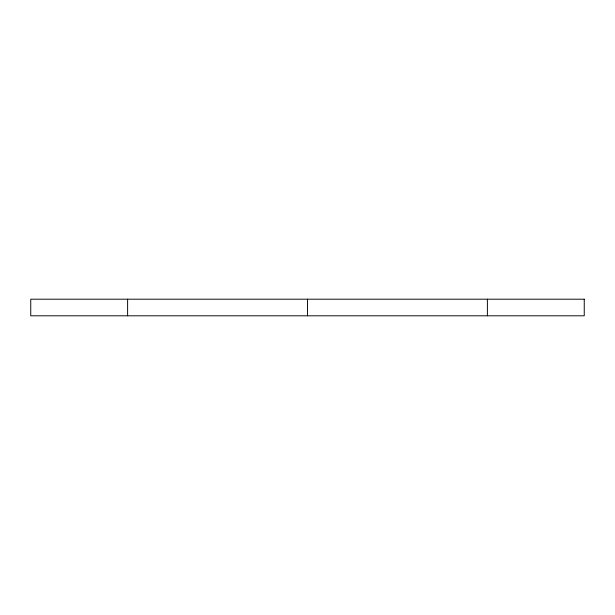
<?xml version="1.0" encoding="UTF-8"?>
<svg xmlns="http://www.w3.org/2000/svg" width="615" height="615" viewBox="0 0 615 615"><rect width="100%" height="100%" fill="white"/><g stroke="black" fill="none" stroke-linecap="round" stroke-linejoin="round"><path stroke-width="0.92" d="M487.388 299.197L487.388 315.803M307.5 299.197L307.5 315.803M127.613 299.197L127.613 315.803M584.25 299.197L30.75 299.197L30.75 315.803L584.25 315.803L584.25 299.197"/></g></svg>
